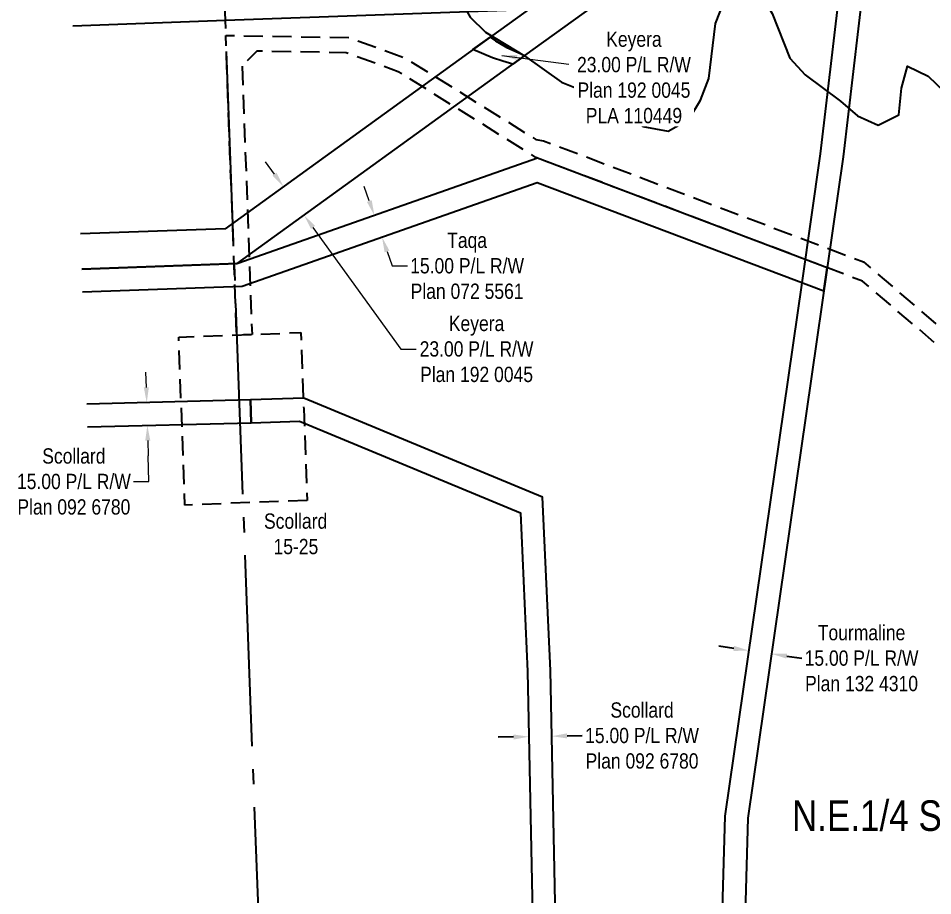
# Model space of a CAD drawing. Extents: x 665644 to 688844, y 5825051 to 5844826.
# Drawn here: x 682381 to 682979, y 5836649 to 5837224 of the extents above; entities that cross this region are included whole.
import ezdxf
from ezdxf.enums import TextEntityAlignment as Align

# ---------------------------------------------------------------- set-up
doc = ezdxf.new("R2010")
doc.units = 0
doc.header["$LTSCALE"] = 5
doc.header["$PDSIZE"] = 0.5
doc.linetypes.add('foc-ACCESSROAD', pattern=[3.75, 2.5, -1.25])
doc.linetypes.add('foc-QUARTERLINE', pattern=[33, 25, -3, 2, -3])
doc.layers.get('Defpoints').update_dxf_attribs({"color": 9})
for name, color, linetype in [('C-SYMBOL', 7, 'Continuous'), ('F-AR', 190, 'foc-ACCESSROAD'), ('F-RW', 190, 'Continuous'), ('F-WS', 190, 'foc-ACCESSROAD'), ('L-SEC', 7, 'Continuous'), ('L-SECQ', 8, 'foc-QUARTERLINE'), ('T-WATER', 160, 'Continuous')]:
    doc.layers.add(name, color=color, linetype=linetype)
doc.layers.add('F-RW-T', color=190, linetype='Continuous', lineweight=9)
doc.styles.add('175L', font='ARIALN.TTF', dxfattribs={"height": 20})
doc.styles.add('80CG', font='ARIALN.TTF', dxfattribs={"height": 10})
doc.styles.add('foc-LtypeFont', font='ARIALN.TTF', dxfattribs={"height": 7.35})
doc.linetypes.add('foc-TOPO-flowdirection-NOLINE', pattern='A,0,[">",foc-LtypeFont,S=0.3,R=0,X=0,Y=-0.945],-20,[">",foc-LtypeFont,S=0.3,R=0,X=0,Y=-0.945],0', length=20)
doc.dimstyles.new('Compass 5 000', dxfattribs={"dimscale": 5, "dimtxt": 9, "dimasz": 2, "dimexe": 0.2, "dimexo": 0.0625, "dimgap": 0.5, "dimtad": 0, "dimtih": 1, "dimtoh": 1, "dimzin": 0, "dimdsep": 46, "dimtxsty": '80CG', "dimcen": 0.1, "dimse1": 1, "dimse2": 1, "dimclrd": 256, "dimclrt": 256, "dimaunit": 1, "dimadec": 4, "dimazin": 0, "dimtfac": 0.06, "dimtofl": 0, "dimtmove": 0, "dimatfit": 1, "dimfxl": 0.2, "dimtolj": 1, "dimtzin": 0, "dimlwd": -1, "dimarcsym": 0})

# ---------------------------------------------------------------- blocks, each defined once
blk = doc.blocks.new('*D1400')
at = {"layer": 'Defpoints', "color": 0, "transparency": 16777216}
for p in [(682714.69, 5836755.01), (682729.69, 5836755.32), (682729.72, 5836753.79)]:
    blk.add_point(p, dxfattribs=at)
at = {"layer": 'F-RW', "transparency": 16777216}
for p, q in [((682739.72, 5836753.99), (682749.72, 5836754.2)), ((682704.73, 5836753.28), (682694.73, 5836753.07))]:
    blk.add_line(p, q, dxfattribs=at)
for points in [[(682704.69, 5836754.94), (682704.76, 5836751.61), (682714.73, 5836753.48)], [(682739.68, 5836755.66), (682739.75, 5836752.33), (682729.72, 5836753.79)]]:
    blk.add_solid(points, dxfattribs=at)
at = {"layer": 'F-RW', "transparency": 16777216, "insert": (682788.8, 5836754.2), "char_height": 10, "attachment_point": 5, "style": '80CG'}
blk.add_mtext('\\A1;Scollard\\P15.00 P/L R/W\\PPlan 092 6780', dxfattribs=at)
blk = doc.blocks.new('*D1406')
at = {"layer": 'Defpoints', "color": 0, "transparency": 16777216}
for p in [(682859.76, 5836816.87), (682874.56, 5836814.73), (682873.55, 5836807.7)]:
    blk.add_point(p, dxfattribs=at)
at = {"layer": 'F-RW', "transparency": 16777216}
for p, q in [((682848.85, 5836811.25), (682838.95, 5836812.68)), ((682883.45, 5836806.27), (682893.34, 5836804.85))]:
    blk.add_line(p, q, dxfattribs=at)
for points in [[(682849.08, 5836812.9), (682848.61, 5836809.6), (682858.75, 5836809.83)], [(682883.68, 5836807.92), (682883.21, 5836804.62), (682873.55, 5836807.7)]]:
    blk.add_solid(points, dxfattribs=at)
at = {"layer": 'F-RW', "transparency": 16777216, "insert": (682932.43, 5836804.85), "char_height": 10, "attachment_point": 5, "style": '80CG'}
blk.add_mtext('\\A1;Tourmaline\\P15.00 P/L R/W\\PPlan 132 4310', dxfattribs=at)
blk = doc.blocks.new('*D1432')
at = {"layer": 'Defpoints', "color": 0, "transparency": 16777216}
for p in [(682608.26, 5837092.76), (682613.23, 5837078.61), (682618.61, 5837080.5)]:
    blk.add_point(p, dxfattribs=at)
at = {"layer": 'F-RW-T', "transparency": 16777216}
for p, q in [((682610.32, 5837104.09), (682607.01, 5837113.52)), ((682621.92, 5837071.07), (682625.24, 5837061.63)), ((682625.24, 5837061.63), (682635.24, 5837061.63))]:
    blk.add_line(p, q, dxfattribs=at)
for points in [[(682611.9, 5837104.64), (682608.75, 5837103.53), (682613.64, 5837094.65)], [(682623.5, 5837071.62), (682620.35, 5837070.51), (682618.61, 5837080.5)]]:
    blk.add_solid(points, dxfattribs=at)
at = {"layer": 'F-RW-T', "transparency": 16777216, "insert": (682674.32, 5837061.63), "char_height": 10, "attachment_point": 5, "style": '80CG'}
blk.add_mtext('\\A1;Taqa\\P15.00 P/L R/W\\PPlan 072 5561', dxfattribs=at)
blk = doc.blocks.new('*D1433')
at = {"layer": 'Defpoints', "color": 0, "transparency": 16777216}
for p in [(682613.47, 5837156.4), (682626.95, 5837137.76), (682567.61, 5837094.87)]:
    blk.add_point(p, dxfattribs=at)
at = {"layer": 'F-RW-T', "transparency": 16777216}
for p, q in [((682548.27, 5837121.62), (682542.42, 5837129.72)), ((682573.47, 5837086.77), (682630.97, 5837007.2)), ((682630.97, 5837007.2), (682640.97, 5837007.2))]:
    blk.add_line(p, q, dxfattribs=at)
for points in [[(682549.62, 5837122.6), (682546.92, 5837120.64), (682554.13, 5837113.51)], [(682574.82, 5837087.74), (682572.11, 5837085.79), (682567.61, 5837094.87)]]:
    blk.add_solid(points, dxfattribs=at)
at = {"layer": 'F-RW-T', "transparency": 16777216, "insert": (682680.51, 5837007.2), "char_height": 10, "attachment_point": 5, "style": '80CG'}
blk.add_mtext('\\A1;Keyera\\P23.00 P/L R/W\\PPlan 192 0045', dxfattribs=at)
blk = doc.blocks.new('*D1434')
at = {"layer": 'Defpoints', "color": 0, "transparency": 16777216}
for p in [(682455.93, 5836971.88), (682464.69, 5836972.12), (682456.33, 5836957.02)]:
    blk.add_point(p, dxfattribs=at)
at = {"layer": 'F-RW-T', "transparency": 16777216}
for p, q in [((682464.42, 5836982.12), (682464.14, 5836992.11)), ((682465.36, 5836947.26), (682465.63, 5836937.26)), ((682466.09, 5836920.46), (682465.63, 5836937.26)), ((682456.09, 5836920.46), (682466.09, 5836920.46))]:
    blk.add_line(p, q, dxfattribs=at)
for points in [[(682466.08, 5836982.16), (682462.75, 5836982.07), (682464.69, 5836972.12)], [(682467.03, 5836947.3), (682463.7, 5836947.21), (682465.09, 5836957.26)]]:
    blk.add_solid(points, dxfattribs=at)
at = {"layer": 'F-RW-T', "transparency": 16777216, "insert": (682417.01, 5836920.46), "char_height": 10, "attachment_point": 5, "style": '80CG'}
blk.add_mtext('\\A1;Scollard\\P15.00 P/L R/W\\PPlan 092 6780', dxfattribs=at)

msp = doc.modelspace()

# ---------------------------------------------------------------- linework, layer by layer
at = {"layer": 'F-AR', "flags": 128}
msp.add_lwpolyline([(682527.101, 5837192.316), (682533.589, 5837016.8), (682523.595, 5837016.43), (682516.349, 5837212.497), (682596.986, 5837211.055), (682633.705, 5837197.766), (682719.329, 5837144.367), (682724.411, 5837143.477), (682933.698, 5837064.225), (682947.172, 5837052.747), (683011.673, 5836997.695), (683040.112, 5836959.014), (683071.741, 5836891.728), (683097.486, 5836859.421), (683127.567, 5836834.867), (683158.608, 5836822.839), (683335.501, 5836783.749), (683335.888, 5836773.422), (683155.706, 5836813.239), (683122.474, 5836826.116), (683090.333, 5836852.352), (683063.19, 5836886.412), (683031.477, 5836953.877), (683004.301, 5836990.84), (682940.68, 5837045.141), (682933.054, 5837051.637), (682719.377, 5837132.551), (682629.309, 5837188.722), (682595.145, 5837201.086), (682536.73, 5837202.131), (682527.101, 5837192.316)], dxfattribs=at)
at = {"layer": 'F-RW', "flags": 128}
for points in [[(682835.249, 5836428.106), (682843.1, 5836701.387), (682893.473, 5837050.589), (682905.5, 5837134.982), (682917.948, 5837240.522), (682901.032, 5837262.511), (682789.009, 5837283.932), (682767.847, 5837308.771), (682760.164, 5837585.551), (682816.019, 5837786.081), (682815.003, 5837816.515), (682764.114, 5837882.162), (682760.733, 5837969.713)], [(682775.719, 5837970.288), (682778.94, 5837887.594), (682829.862, 5837821.975), (682831.116, 5837784.344), (682775.247, 5837583.759), (682782.693, 5837314.478), (682797, 5837297.675), (682909.446, 5837276.176), (682933.554, 5837244.821), (682920.37, 5837133.036), (682858.064, 5836700.107), (682850.322, 5836428.659)], [(682422.202, 5837059.569), (682523.829, 5837063.229), (682712.083, 5837199.243), (682802.086, 5837264.358), (682793.315, 5837581.544), (682869.506, 5837855.09), (682923.521, 5837896.962), (683293.206, 5837910.862), (683292.53, 5837928.849), (682917.064, 5837914.732), (682853.766, 5837865.663), (682775.247, 5837583.759), (682783.662, 5837279.421), (682689.407, 5837211.291), (682516.019, 5837085.962), (682421.374, 5837082.554)], [(682422.756, 5837044.579), (682527.042, 5837048.335), (682720.203, 5837116.187), (682907.727, 5837045.185), (682910.033, 5837060.357), (682720.398, 5837132.153), (682524.224, 5837063.243), (682422.202, 5837059.569)], [(682447.726, 5836368.871), (682674.436, 5836377.151), (682689.423, 5836377.699), (682687.781, 5836422.72), (682735.924, 5836449.759), (682728.844, 5836796.701), (682723.716, 5836910.266), (682567.495, 5836975.021), (682532.518, 5836973.965), (682532.969, 5836958.974), (682564.734, 5836959.92), (682709.163, 5836900.065), (682713.854, 5836796.207), (682720.749, 5836458.438), (682672.469, 5836431.342), (682674.075, 5836387.153), (682447.357, 5836378.856)], [(682426.02, 5836956.244), (682532.969, 5836958.974), (682532.518, 5836973.965), (682425.473, 5836971.057)]]:
    msp.add_lwpolyline(points, dxfattribs=at)
msp.add_lwpolyline([(682704.329, 5837193.688), (682697.638, 5837195.635), (682691.036, 5837197.864), (682678.145, 5837203.151), (682689.407, 5837211.291), (682692.996, 5837208.945), (682696.668, 5837206.731), (682700.418, 5837204.651), (682704.24, 5837202.708), (682712.083, 5837199.243), (682704.329, 5837193.688)], close=True, dxfattribs=at)
at = {"layer": 'F-WS', "flags": 128}
msp.add_lwpolyline([(682569.63, 5836908.057), (682489.684, 5836905.102), (682485.621, 5837015.027), (682565.567, 5837017.982), (682567.414, 5836968.016)], close=True, dxfattribs=at)
at = {"layer": 'L-SEC', "flags": 128}
for points in [[(683317.998, 5837251.014), (682516.149, 5837222.136)], [(682516.149, 5837222.136), (682416.328, 5837218.538)]]:
    msp.add_lwpolyline(points, dxfattribs=at)
at = {"layer": 'L-SECQ', "flags": 128}
for points in [[(682516.149, 5837222.136), (682487.486, 5837986.263)], [(682545.996, 5836417.529), (682516.149, 5837222.136)]]:
    msp.add_lwpolyline(points, dxfattribs=at)
at = {"layer": 'T-WATER', "linetype": 'foc-TOPO-flowdirection-NOLINE', "flags": 128}
msp.add_lwpolyline([(682674.391, 5837227.816), (682676.309, 5837224.462), (682686.267, 5837214.495), (682711.859, 5837199.035), (682736.179, 5837181.781), (682765.543, 5837170.064), (682789.337, 5837152.799), (682805.883, 5837149.892), (682819.518, 5837157.453), (682826.955, 5837169.979), (682832.525, 5837184.291), (682836.828, 5837220.297), (682842.562, 5837234.717), (682852.543, 5837244.881), (682866.456, 5837239.562), (682873.99, 5837226.845), (682885.559, 5837197.472), (682895.473, 5837186.638), (682918.673, 5837169.426), (682929.67, 5837159.925), (682943.34, 5837153.747), (682956.731, 5837160.389), (682958.568, 5837177.829), (682962.502, 5837192.238), (682975.914, 5837185.863), (682986.535, 5837175.827), (683004.384, 5837152.088), (683053.173, 5837098.16), (683067.174, 5837070.936), (683068.252, 5837054.61), (683054.672, 5837047.832), (683056.403, 5837034.597), (683067.706, 5837025.953), (683082.334, 5837020.847), (683089.219, 5837008.049), (683083.654, 5836993.54), (683086.015, 5836978.414), (683103.08, 5836975.652), (683118.389, 5836981.285), (683121.69, 5836997.583), (683121.452, 5837017.13), (683125.489, 5837032.718), (683138.53, 5837040.332), (683155.999, 5837037.118), (683167.318, 5837028.083), (683176.792, 5837016.645), (683184.412, 5837003.407), (683185.287, 5836987.532), (683166.747, 5836965.085), (683161.322, 5836950.246), (683165.468, 5836934.249), (683187.46, 5836895.034), (683201.405, 5836888.475), (683216.626, 5836892.079), (683224.261, 5836904.674), (683229.837, 5836919.244), (683232.866, 5836935.928), (683237.686, 5836951.597), (683252.237, 5836956.038), (683294.987, 5836936.443), (683306.296, 5836927.863), (683310.684, 5836912.848), (683304.191, 5836898.907), (683295.032, 5836887.256), (683289.393, 5836873.2), (683296.934, 5836860.482), (683315.404, 5836867.349), (683323.637, 5836871.017), (683362.937, 5836888.698), (683392.522, 5836884.703), (683409.913, 5836882.074), (683410.201, 5836869.066), (683391.913, 5836847.21), (683384.073, 5836834.933), (683379.578, 5836819.398), (683385.973, 5836805.282), (683402.335, 5836801.845), (683418.715, 5836806.458), (683429.896, 5836815.535), (683445.333, 5836842.102), (683456.569, 5836851.572)], dxfattribs=at)
at = {"layer": 'T-WATER', "flags": 128}
for points in [[(682676.309, 5837224.462), (682686.267, 5837214.495), (682711.859, 5837199.035), (682736.179, 5837181.781), (682765.543, 5837170.064), (682789.337, 5837152.799), (682805.883, 5837149.892), (682819.518, 5837157.453), (682826.955, 5837169.979), (682832.525, 5837184.291), (682836.828, 5837220.297), (682842.562, 5837234.717)], [(682873.99, 5837226.845), (682885.559, 5837197.472), (682895.473, 5837186.638), (682918.673, 5837169.426), (682929.67, 5837159.925), (682943.34, 5837153.747), (682956.731, 5837160.389), (682958.568, 5837177.829), (682962.502, 5837192.238), (682975.914, 5837185.863), (682986.535, 5837175.827)]]:
    msp.add_lwpolyline(points, dxfattribs=at)

# ---------------------------------------------------------------- texts
at = {"layer": 'C-SYMBOL', "color": 3, "style": '175L'}
msp.add_text('N.E.1/4 Sec. 25-42-3-W.5M.', height=20, dxfattribs=at).set_placement((683030.78, 5836685.815), align=Align.BOTTOM_CENTER)
at = {"layer": 'F-RW', "insert": (682542.441, 5836899.599), "char_height": 10, "attachment_point": 1, "style": '175L'}
msp.add_mtext_dynamic_manual_height_columns('\\pi-1.0161;Scollard\\P\\pi5.2015;15-25', width=37.99511, gutter_width=100, heights=[0], dxfattribs=at)

# ---------------------------------------------------------------- dimensions: what is measured, and where the dimension line sits
at = {"layer": 'F-RW'}
for p1, p2, distance, text, picture, middle in [((682859.758, 5836816.865), (682874.561, 5836814.735), -7.108, 'Tourmaline\\P15.00 P/L R/W\\PPlan 132 4310', '*D1406', (682932.43, 5836804.85)), ((682714.695, 5836755.01), (682729.689, 5836755.316), -1.529, 'Scollard\\P15.00 P/L R/W\\PPlan 092 6780', '*D1400', (682788.802, 5836754.196))]:
    dim = msp.add_aligned_dim(p1=p1, p2=p2, distance=distance, text=text, dimstyle='Compass 5 000', dxfattribs=at)
    dim.commit()
    dim.dimension.update_dxf_attribs({"geometry": picture, "text_midpoint": middle})
at = {"layer": 'F-RW-T', "color": 3}
dim = msp.add_linear_dim(base=(682567.607, 5837094.87), p1=(682613.473, 5837156.404), p2=(682626.948, 5837137.76), angle=305.858238, text='Keyera\\P23.00 P/L R/W\\PPlan 192 0045', dimstyle='Compass 5 000', dxfattribs=at)
dim.commit()
dim.dimension.update_dxf_attribs({"geometry": '*D1433', "text_midpoint": (682680.511, 5837007.201), "dimtype": 161})
at = {"layer": 'F-RW-T'}
dim = msp.add_linear_dim(base=(682618.61, 5837080.5), p1=(682608.263, 5837092.763), p2=(682613.234, 5837078.612), angle=289.354934, text='Taqa\\P15.00 P/L R/W\\PPlan 072 5561', dimstyle='Compass 5 000', dxfattribs=at)
dim.commit()
dim.dimension.update_dxf_attribs({"geometry": '*D1432', "text_midpoint": (682674.324, 5837061.63), "dimtype": 161})
dim = msp.add_linear_dim(base=(682464.688, 5836972.122), p1=(682456.332, 5836957.017), p2=(682455.929, 5836971.884), angle=91.556246, text='Scollard\\P15.00 P/L R/W\\PPlan 092 6780', dimstyle='Compass 5 000', override={"dimtmove": 1}, dxfattribs=at)
dim.commit()
dim.dimension.update_dxf_attribs({"geometry": '*D1434', "text_midpoint": (682448.104, 5836920.459), "dimtype": 161})

# ---------------------------------------------------------------- leaders
msp.add_leader([(682697.04, 5837199.344), (682740.796, 5837193.738)], dimstyle='Compass 5 000', dxfattribs=at)

# ---------------------------------------------------------------- next in the draw order: texts
at = {"layer": 'F-RW-T', "insert": (682783.496, 5837184.94), "char_height": 10, "attachment_point": 5, "style": '80CG', "bg_fill": 3, "box_fill_scale": 1.2, "bg_fill_color": 256, "bg_fill_transparency": 0}
msp.add_mtext('\\A1;Keyera\\P23.00 P/L R/W\\PPlan 192 0045\\PPLA 110449', dxfattribs=at)

doc.saveas('drawing.dxf')
